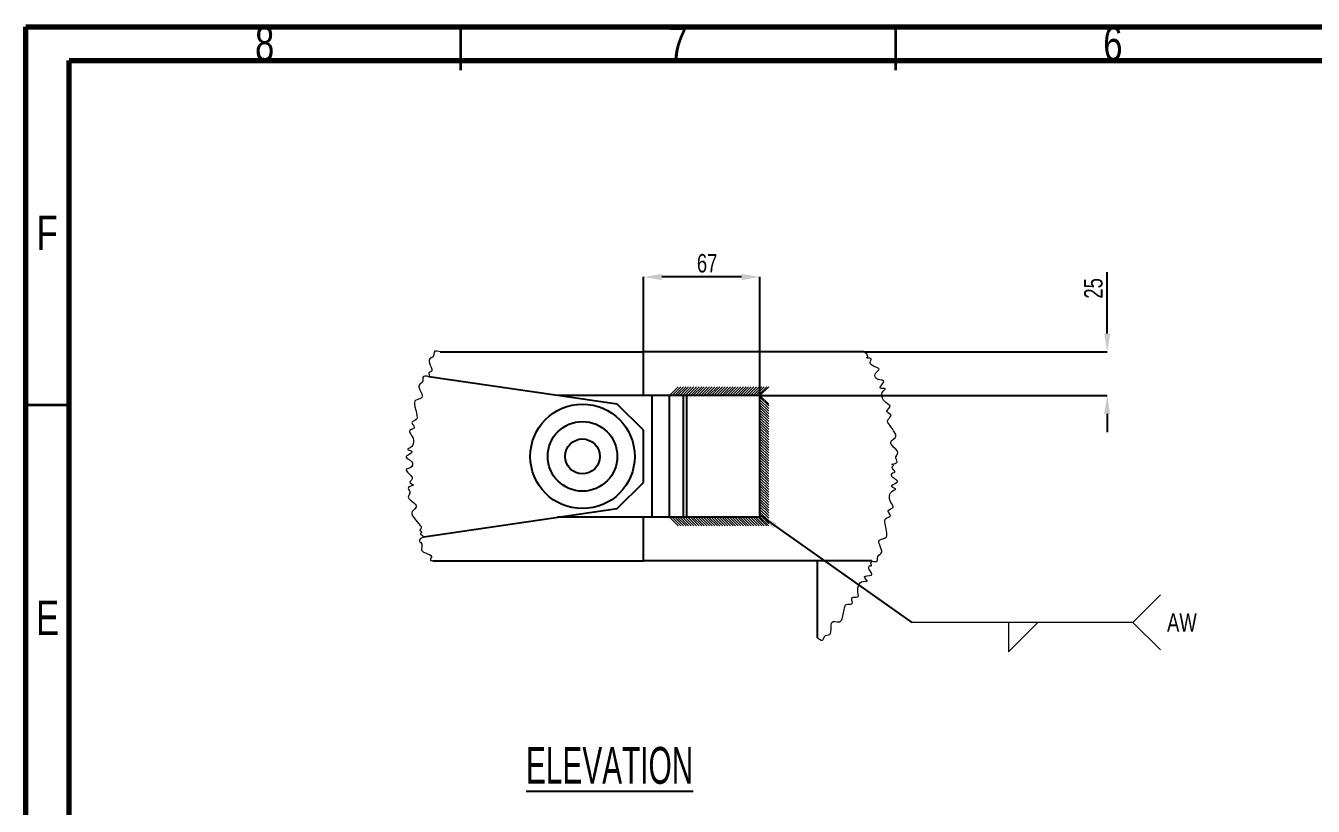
# Model space of a CAD drawing. Header units: millimetres. Extents: x 41 to 1868, y -696 to 319.
# Drawn here: x 976.2 to 1124.2, y -498.9 to -409.2 of the extents above; entities that cross this region are included whole.
import ezdxf

# ---------------------------------------------------------------- set-up
doc = ezdxf.new("R2010")
doc.units = ezdxf.units.MM
doc.header["$PDSIZE"] = -1
doc.layers.add('FORMAT', color=7, linetype='Continuous')
doc.styles.add('SLDTEXTSTYLE0', font='TXT', dxfattribs={"width": 0.75})
doc.styles.add('SLDTEXTSTYLE15', font='TXT', dxfattribs={"width": 0.605})
doc.dimstyles.new('SLDDIMSTYLE0', dxfattribs={"dimtxt": 2.5, "dimasz": 2.116667, "dimexe": 0, "dimexo": 0.625, "dimgap": 0, "dimtad": 1, "dimdec": 0, "dimrnd": 1e-09, "dimtxsty": 'Standard', "dimsah": 1, "dimcen": 2.5, "dimazin": 3, "dimtfac": 2.116667, "dimtdec": 0, "dimtmove": 0, "dimatfit": 3, "dimfrac": 2})
doc.dimstyles.new('SLDDIMSTYLE10', dxfattribs={"dimtxt": 2.116667, "dimasz": 2.116667, "dimexe": 0, "dimexo": 0.625, "dimgap": 0.529167, "dimtad": 1, "dimdec": 0, "dimlfac": 5, "dimrnd": 1e-09, "dimzin": 12, "dimtxsty": 'SLDTEXTSTYLE0', "dimsah": 1, "dimcen": 2.5, "dimazin": 3, "dimtfac": 1, "dimtdec": 0, "dimtmove": 0, "dimatfit": 3, "dimfrac": 2, "dimtzin": 12})

# ---------------------------------------------------------------- blocks, each defined once
blk = doc.blocks.new('*D1071')
at = {"layer": 'Defpoints', "color": 0}
for p in [(1047.23, -438.03), (1047.23, -446.65), (1060.63, -451.65)]:
    blk.add_point(p, dxfattribs=at)
at = {"layer": 'FORMAT', "color": 0, "lineweight": -2}
for p, q in [((1047.23, -446.59), (1047.23, -438.03)), ((1058.51, -438.03), (1049.35, -438.03)), ((1060.63, -451.59), (1060.63, -438.03))]:
    blk.add_line(p, q, dxfattribs=at)
at = {"layer": 'FORMAT', "color": 0}
for points in [[(1049.35, -437.68), (1049.35, -438.39), (1047.23, -438.03)], [(1058.51, -437.68), (1058.51, -438.39), (1060.63, -438.03)]]:
    blk.add_solid(points, dxfattribs=at)
at = {"layer": 'FORMAT', "color": 0, "insert": (1054.56, -435.39), "char_height": 2.117, "attachment_point": 2, "style": 'SLDTEXTSTYLE0'}
blk.add_mtext('\\A1;67', dxfattribs=at)
blk = doc.blocks.new('*D1072')
at = {"layer": 'Defpoints', "color": 0}
for p in [(1072.58, -446.65), (1100.54, -446.65), (1060.63, -451.65)]:
    blk.add_point(p, dxfattribs=at)
at = {"layer": 'FORMAT', "color": 0, "lineweight": -2}
for p, q in [((1100.54, -444.53), (1100.54, -437.49)), ((1072.64, -446.65), (1100.54, -446.65)), ((1060.69, -451.65), (1100.54, -451.65)), ((1100.54, -453.77), (1100.54, -455.88))]:
    blk.add_line(p, q, dxfattribs=at)
at = {"layer": 'FORMAT', "color": 0}
for points in [[(1100.19, -444.53), (1100.89, -444.53), (1100.54, -446.65)], [(1100.19, -453.77), (1100.89, -453.77), (1100.54, -451.65)]]:
    blk.add_solid(points, dxfattribs=at)
at = {"layer": 'FORMAT', "color": 0, "insert": (1097.89, -439.34), "char_height": 2.117, "attachment_point": 2, "rotation": 90, "style": 'SLDTEXTSTYLE0'}
blk.add_mtext('\\A1;25', dxfattribs=at)
blk = doc.blocks.new('SW_SYMBOL_AWLD_FILL')
at = {"color": 0, "linetype": 'Continuous', "lineweight": 0}
for p, q in [((0, 0), (0, 1250)), ((0, 1250), (1250, 0)), ((1250, 0), (0, 0))]:
    blk.add_line(p, q, dxfattribs=at)
blk = doc.blocks.new('SW_WELDSYMBOL_12')
at = {"color": 0, "linetype": 'Continuous', "lineweight": 0}
for p, q in [((28.55, 3.15), (25.4, 0)), ((25.4, 0), (0, 0)), ((28.55, -3.15), (25.4, 0))]:
    blk.add_line(p, q, dxfattribs=at)
at = {"color": 0, "linetype": 'Continuous', "lineweight": 0, "extrusion": (0, 0, -1), "xscale": 0.0027037109, "yscale": 0.0027037109, "zscale": 0.0027037109, "rotation": 180}
blk.add_blockref('SW_SYMBOL_AWLD_FILL', (-11.09, -0.01), dxfattribs=at)
at = {"color": 0, "linetype": 'Continuous', "lineweight": 0, "insert": (29.32, 1.05), "char_height": 2.117, "attachment_point": 1, "style": 'SLDTEXTSTYLE0'}
blk.add_mtext('AW', dxfattribs=at)

msp = doc.modelspace()

# ---------------------------------------------------------------- linework, layer by layer
at = {"color": 7, "linetype": 'Continuous', "lineweight": 70}
for p, q in [((976.2375, -696.2811), (976.2375, -409.2811)), ((976.2375, -409.2811), (1376.2375, -409.2811)), ((981.2375, -690.1476), (981.2375, -413.1476)), ((981.2375, -413.1476), (1370.64, -413.1476))]:
    msp.add_line(p, q, dxfattribs=at)
at = {"color": 7, "linetype": 'Continuous', "lineweight": 35}
for p, q in [((1026.2375, -414.2811), (1026.2375, -409.2811)), ((1076.2375, -414.2811), (1076.2375, -409.2811)), ((981.2375, -452.7811), (976.2375, -452.7811))]:
    msp.add_line(p, q, dxfattribs=at)
at = {"color": 7, "linetype": 'Continuous', "lineweight": 25}
for p, q in [((1023.8841, -446.6487), (1047.2314, -446.6487)), ((1047.2314, -451.6487), (1047.2314, -446.6487)), ((1072.5788, -446.6487), (1047.2314, -446.6487)), ((1044.2314, -452.6487), (1022.5799, -449.4912)), ((1048.2314, -451.6487), (1037.3743, -451.6487)), ((1047.2314, -455.6487), (1044.2314, -452.6487)), ((1048.2314, -465.6487), (1048.2314, -451.6487)), ((1050.2314, -451.6487), (1048.2314, -451.6487)), ((1050.2314, -465.6487), (1050.2314, -451.6487)), ((1051.8314, -451.6487), (1050.2314, -451.6487)), ((1051.8314, -465.6487), (1051.8314, -451.6487)), ((1052.2314, -451.6487), (1051.8314, -451.6487)), ((1052.2314, -465.6487), (1052.2314, -451.6487)), ((1060.6314, -451.6487), (1052.2314, -451.6487)), ((1060.6314, -465.6487), (1060.6314, -451.6487)), ((1047.2314, -461.6487), (1047.2314, -455.6487)), ((1044.2314, -464.6487), (1047.2314, -461.6487)), ((1021.9789, -467.8939), (1044.2314, -464.6487)), ((1048.2314, -465.6487), (1037.3743, -465.6487)), ((1047.2314, -470.6487), (1047.2314, -465.6487)), ((1050.2314, -465.6487), (1048.2314, -465.6487)), ((1051.8314, -465.6487), (1050.2314, -465.6487)), ((1052.2314, -465.6487), (1051.8314, -465.6487)), ((1060.6314, -465.6487), (1052.2314, -465.6487)), ((1023.0207, -470.6487), (1047.2314, -470.6487)), ((1073.4422, -470.6487), (1047.2314, -470.6487)), ((1073.4422, -470.6487), (1067.2314, -470.6487)), ((1067.2314, -479.4896), (1067.2314, -470.6487))]:
    msp.add_line(p, q, dxfattribs=at)
at = {"color": 7, "linetype": 'Continuous', "lineweight": 0}
for p, q in [((1051.2314, -450.6487), (1050.2314, -451.6487)), ((1051.5314, -450.6487), (1050.5314, -451.6487)), ((1051.8314, -450.6487), (1050.8314, -451.6487)), ((1052.1314, -450.6487), (1051.1314, -451.6487)), ((1052.4314, -450.6487), (1051.4314, -451.6487)), ((1052.7314, -450.6487), (1051.7314, -451.6487)), ((1053.0314, -450.6487), (1052.0314, -451.6487)), ((1053.3314, -450.6487), (1052.3314, -451.6487)), ((1053.6314, -450.6487), (1052.6314, -451.6487)), ((1053.9314, -450.6487), (1052.9314, -451.6487)), ((1054.2314, -450.6487), (1053.2314, -451.6487)), ((1054.5314, -450.6487), (1053.5314, -451.6487)), ((1054.8314, -450.6487), (1053.8314, -451.6487)), ((1055.1314, -450.6487), (1054.1314, -451.6487)), ((1055.4314, -450.6487), (1054.4314, -451.6487)), ((1055.7314, -450.6487), (1054.7314, -451.6487)), ((1056.0314, -450.6487), (1055.0314, -451.6487)), ((1056.3314, -450.6487), (1055.3314, -451.6487)), ((1056.6314, -450.6487), (1055.6314, -451.6487)), ((1056.9314, -450.6487), (1055.9314, -451.6487)), ((1057.2314, -450.6487), (1056.2314, -451.6487)), ((1057.5314, -450.6487), (1056.5314, -451.6487)), ((1057.8314, -450.6487), (1056.8314, -451.6487)), ((1058.1314, -450.6487), (1057.1314, -451.6487)), ((1058.4314, -450.6487), (1057.4314, -451.6487)), ((1058.7314, -450.6487), (1057.7314, -451.6487)), ((1059.0314, -450.6487), (1058.0314, -451.6487)), ((1059.3314, -450.6487), (1058.3314, -451.6487)), ((1059.6314, -450.6487), (1058.6314, -451.6487)), ((1059.9314, -450.6487), (1058.9314, -451.6487)), ((1060.2314, -450.6487), (1059.2314, -451.6487)), ((1060.5314, -450.6487), (1059.5314, -451.6487)), ((1060.8314, -450.6487), (1059.8314, -451.6487)), ((1061.1314, -450.6487), (1060.1314, -451.6487)), ((1061.4314, -450.6487), (1060.4314, -451.6487)), ((1061.6314, -450.6487), (1060.6314, -451.6487)), ((1060.6314, -451.6487), (1061.6314, -452.6487)), ((1060.6314, -451.8487), (1061.6314, -452.8487)), ((1060.6314, -452.1487), (1061.6314, -453.1487)), ((1060.6314, -452.4487), (1061.6314, -453.4487)), ((1060.6314, -452.7487), (1061.6314, -453.7487)), ((1060.6314, -453.0487), (1061.6314, -454.0487)), ((1060.6314, -453.3487), (1061.6314, -454.3487)), ((1060.6314, -453.6487), (1061.6314, -454.6487)), ((1060.6314, -453.9487), (1061.6314, -454.9487)), ((1060.6314, -454.2487), (1061.6314, -455.2487)), ((1060.6314, -454.5487), (1061.6314, -455.5487)), ((1060.6314, -454.8487), (1061.6314, -455.8487)), ((1060.6314, -455.1487), (1061.6314, -456.1487)), ((1060.6314, -455.4487), (1061.6314, -456.4487)), ((1060.6314, -455.7487), (1061.6314, -456.7487)), ((1060.6314, -456.0487), (1061.6314, -457.0487)), ((1060.6314, -456.3487), (1061.6314, -457.3487)), ((1060.6314, -456.6487), (1061.6314, -457.6487)), ((1060.6314, -456.9487), (1061.6314, -457.9487)), ((1060.6314, -457.2487), (1061.6314, -458.2487)), ((1060.6314, -457.5487), (1061.6314, -458.5487)), ((1060.6314, -457.8487), (1061.6314, -458.8487)), ((1060.6314, -458.1487), (1061.6314, -459.1487)), ((1060.6314, -458.4487), (1061.6314, -459.4487)), ((1060.6314, -458.7487), (1061.6314, -459.7487)), ((1060.6314, -459.0487), (1061.6314, -460.0487)), ((1060.6314, -459.3487), (1061.6314, -460.3487)), ((1060.6314, -459.6487), (1061.6314, -460.6487)), ((1060.6314, -459.9487), (1061.6314, -460.9487)), ((1060.6314, -460.2487), (1061.6314, -461.2487)), ((1060.6314, -460.5487), (1061.6314, -461.5487)), ((1060.6314, -460.8487), (1061.6314, -461.8487)), ((1060.6314, -461.1487), (1061.6314, -462.1487)), ((1060.6314, -461.4487), (1061.6314, -462.4487)), ((1060.6314, -461.7487), (1061.6314, -462.7487)), ((1060.6314, -462.0487), (1061.6314, -463.0487)), ((1060.6314, -462.3487), (1061.6314, -463.3487)), ((1060.6314, -462.6487), (1061.6314, -463.6487)), ((1060.6314, -462.9487), (1061.6314, -463.9487)), ((1060.6314, -463.2487), (1061.6314, -464.2487)), ((1060.6314, -463.5487), (1061.6314, -464.5487)), ((1060.6314, -463.8487), (1061.6314, -464.8487)), ((1060.6314, -464.1487), (1061.6314, -465.1487)), ((1060.6314, -464.4487), (1061.6314, -465.4487)), ((1050.2314, -465.6487), (1051.2314, -466.6487)), ((1050.5314, -465.6487), (1051.5314, -466.6487)), ((1050.8314, -465.6487), (1051.8314, -466.6487)), ((1051.1314, -465.6487), (1052.1314, -466.6487)), ((1051.4314, -465.6487), (1052.4314, -466.6487)), ((1051.7314, -465.6487), (1052.7314, -466.6487)), ((1052.0314, -465.6487), (1053.0314, -466.6487)), ((1052.3314, -465.6487), (1053.3314, -466.6487)), ((1052.6314, -465.6487), (1053.6314, -466.6487)), ((1052.9314, -465.6487), (1053.9314, -466.6487)), ((1053.2314, -465.6487), (1054.2314, -466.6487)), ((1053.5314, -465.6487), (1054.5314, -466.6487)), ((1053.8314, -465.6487), (1054.8314, -466.6487)), ((1054.1314, -465.6487), (1055.1314, -466.6487)), ((1054.4314, -465.6487), (1055.4314, -466.6487)), ((1054.7314, -465.6487), (1055.7314, -466.6487)), ((1055.0314, -465.6487), (1056.0314, -466.6487)), ((1055.3314, -465.6487), (1056.3314, -466.6487)), ((1055.6314, -465.6487), (1056.6314, -466.6487)), ((1055.9314, -465.6487), (1056.9314, -466.6487)), ((1056.2314, -465.6487), (1057.2314, -466.6487)), ((1056.5314, -465.6487), (1057.5314, -466.6487)), ((1056.8314, -465.6487), (1057.8314, -466.6487)), ((1057.1314, -465.6487), (1058.1314, -466.6487)), ((1057.4314, -465.6487), (1058.4314, -466.6487)), ((1057.7314, -465.6487), (1058.7314, -466.6487)), ((1058.0314, -465.6487), (1059.0314, -466.6487)), ((1058.3314, -465.6487), (1059.3314, -466.6487)), ((1058.6314, -465.6487), (1059.6314, -466.6487)), ((1058.9314, -465.6487), (1059.9314, -466.6487)), ((1059.2314, -465.6487), (1060.2314, -466.6487)), ((1059.5314, -465.6487), (1060.5314, -466.6487)), ((1059.8314, -465.6487), (1060.8314, -466.6487)), ((1060.1314, -465.6487), (1061.1314, -466.6487)), ((1060.4314, -465.6487), (1061.4314, -466.6487)), ((1060.6314, -464.7487), (1061.6314, -465.7487)), ((1060.6314, -465.0487), (1061.6314, -466.0487)), ((1060.6314, -465.3487), (1061.6314, -466.3487)), ((1060.6314, -465.6487), (1061.6314, -466.6487)), ((1060.6314, -465.6487), (1061.6314, -466.6487))]:
    msp.add_line(p, q, dxfattribs=at)
at = {"color": 7, "linetype": 'Continuous', "lineweight": 18, "flags": 128}
for points in [[(1023.8841, -446.6487), (1023.5412, -446.5531), (1023.3253, -446.5398), (1023.2406, -446.5757), (1023.1919, -446.6533), (1023.1725, -446.7671), (1023.1628, -446.8994), (1023.1221, -447.0923), (1023.0039, -447.2343), (1022.8394, -447.3381), (1022.6909, -447.44), (1022.6126, -447.572), (1022.6063, -447.7391), (1022.6529, -447.9355), (1022.7332, -448.1553), (1022.8258, -448.3898), (1022.8986, -448.6156), (1022.9153, -448.8035), (1022.8913, -448.8741), (1022.8397, -448.9243), (1022.757, -448.9514), (1022.6626, -448.9723), (1022.5982, -449.0227), (1022.578, -449.1115), (1022.5948, -449.3102), (1022.5799, -449.4912), (1022.3345, -449.4477), (1022.1186, -449.4311), (1021.9614, -449.4683), (1021.891, -449.5851), (1021.8903, -449.7726), (1021.8836, -449.9763), (1021.7985, -450.1433), (1021.6481, -450.2709), (1021.5347, -450.3594), (1021.4543, -450.4566), (1021.4248, -450.571), (1021.4382, -450.7008), (1021.5491, -450.9939), (1021.6978, -451.3102), (1021.7844, -451.5413), (1021.8142, -451.7453), (1021.7803, -451.8683), (1021.6863, -451.9582), (1021.5449, -452.0225), (1021.3798, -452.0755), (1021.2147, -452.1316), (1021.0733, -452.2052), (1020.9774, -452.3091), (1020.9288, -452.4433), (1020.9234, -452.6829), (1020.97, -452.9463), (1021.0364, -453.2073), (1021.0943, -453.4439), (1021.1472, -453.6791), (1021.207, -453.9317), (1021.2336, -454.191), (1021.1964, -454.3208), (1021.1009, -454.4262), (1020.962, -454.5106), (1020.8125, -454.5847), (1020.7132, -454.64), (1020.6405, -454.7002), (1020.6114, -454.8096), (1020.6836, -454.9452), (1020.7989, -455.0932), (1020.8915, -455.2373), (1020.9081, -455.3232), (1020.871, -455.3966), (1020.7391, -455.4891), (1020.5674, -455.5729), (1020.3994, -455.6733), (1020.3364, -455.7693), (1020.3439, -455.8501), (1020.3844, -455.9389), (1020.4843, -456.0868), (1020.6531, -456.3469), (1020.751, -456.5723), (1020.8048, -456.804), (1020.8162, -457.0859), (1020.7422, -457.3631), (1020.6211, -457.5245), (1020.4277, -457.6531), (1020.2205, -457.7505), (1020.1494, -457.798), (1020.1381, -457.8152), (1020.1372, -457.8325), (1020.1647, -457.8653), (1020.2079, -457.8916), (1020.3159, -457.94), (1020.5201, -458.0283), (1020.623, -458.105), (1020.6262, -458.1765), (1020.5615, -458.2528), (1020.4506, -458.3325), (1020.3154, -458.4145), (1020.1778, -458.4973), (1020.0596, -458.5799), (1019.9826, -458.6607), (1019.9677, -458.7388), (1020.049, -458.8443), (1020.1676, -458.9261), (1020.4165, -459.0768), (1020.591, -459.2251), (1020.684, -459.4014), (1020.6803, -459.6397), (1020.5583, -459.8617), (1020.4131, -459.9674), (1020.2417, -460.0399), (1020.0831, -460.0972), (1019.9764, -460.1579), (1019.9558, -460.2387), (1020.0272, -460.356), (1020.131, -460.4647), (1020.3271, -460.65), (1020.5166, -460.8519), (1020.6397, -461.0606), (1020.6524, -461.2157), (1020.5739, -461.3652), (1020.4418, -461.5209), (1020.3938, -461.6311), (1020.4171, -461.6879), (1020.4774, -461.7402), (1020.6469, -461.8328), (1020.7629, -461.8998), (1020.7855, -461.9466), (1020.7588, -461.9759), (1020.719, -461.9985), (1020.6184, -462.039), (1020.3994, -462.1188), (1020.2388, -462.2075), (1020.1903, -462.322), (1020.2296, -462.4254), (1020.2987, -462.5386), (1020.387, -462.7256), (1020.3806, -462.8661), (1020.3244, -463.0025), (1020.2548, -463.1336), (1020.2048, -463.3176), (1020.2727, -463.4869), (1020.4272, -463.648), (1020.6275, -463.808), (1020.8332, -463.973), (1021.0065, -464.1421), (1021.1107, -464.3113), (1021.109, -464.4769), (1020.978, -464.6572), (1020.7906, -464.8386), (1020.6641, -464.9869), (1020.6034, -465.1443), (1020.6186, -465.302), (1020.6882, -465.4638), (1020.795, -465.6261), (1021.0925, -465.9879), (1021.2438, -466.1792), (1021.4005, -466.3679), (1021.5922, -466.5736), (1021.6865, -466.7158), (1021.7023, -466.8647), (1021.6602, -466.9503), (1021.595, -467.0346), (1021.55, -467.103), (1021.5419, -467.1503), (1021.6104, -467.2153), (1021.7169, -467.2736), (1021.752, -467.3476), (1021.6892, -467.4425), (1021.6283, -467.5245), (1021.617, -467.5816), (1021.667, -467.6373), (1021.7318, -467.6763), (1021.8387, -467.7494), (1021.9789, -467.8939), (1021.7923, -467.9963), (1021.63, -468.1002), (1021.5164, -468.2071), (1021.4777, -468.2901), (1021.4901, -468.3762), (1021.5498, -468.4664), (1021.6333, -468.5619), (1021.7482, -468.7184), (1021.7835, -468.8937), (1021.7499, -469.0785), (1021.7111, -469.2559), (1021.7288, -469.4098), (1021.8223, -469.5366), (1021.9749, -469.6433), (1022.1687, -469.7373), (1022.412, -469.8368), (1022.6443, -469.9421), (1022.7852, -470.0381), (1022.8619, -470.1532), (1022.8631, -470.2511), (1022.8154, -470.3625), (1022.7651, -470.4599), (1022.7483, -470.5256), (1022.7654, -470.5689), (1022.8122, -470.6001), (1022.9068, -470.6283), (1023.0207, -470.6487)], [(1075.7811, -459.5401), (1075.9816, -459.5009), (1076.1621, -459.454), (1076.2768, -459.4066), (1076.3571, -459.346), (1076.3942, -459.2563), (1076.3699, -459.1419), (1076.3133, -459.0102), (1076.2608, -458.8704), (1076.2514, -458.715), (1076.308, -458.5685), (1076.3922, -458.4297), (1076.4477, -458.3295), (1076.4768, -458.2318), (1076.4298, -458.0408), (1076.2579, -457.8285), (1076.0284, -457.6114), (1075.8533, -457.4355), (1075.7186, -457.2605), (1075.6632, -457.1324), (1075.6638, -457.0112), (1075.7282, -456.8983), (1075.8387, -456.7909), (1076.0145, -456.6487), (1076.1689, -456.4984), (1076.2455, -456.3303), (1076.2314, -456.1444), (1076.1383, -455.9247), (1075.9978, -455.7042), (1075.8461, -455.4942), (1075.69, -455.2699), (1075.5408, -455.0501), (1075.436, -454.8994), (1075.3448, -454.7395), (1075.3076, -454.6109), (1075.321, -454.4822), (1075.4181, -454.322), (1075.554, -454.1693), (1075.6469, -454.0569), (1075.6941, -453.953), (1075.6556, -453.8473), (1075.5282, -453.752), (1075.3708, -453.6591), (1075.2446, -453.5605), (1075.2094, -453.4483), (1075.2769, -453.321), (1075.3972, -453.1856), (1075.5164, -453.0498), (1075.5808, -452.921), (1075.545, -452.8056), (1075.4359, -452.7074), (1075.2947, -452.6142), (1075.0895, -452.4665), (1074.8217, -452.1735), (1074.7116, -451.9773), (1074.6351, -451.7565), (1074.623, -451.5214), (1074.6871, -451.3212), (1074.8343, -451.1269), (1074.9731, -450.9802), (1075.0092, -450.9299), (1075.0184, -450.8987), (1074.9742, -450.8617), (1074.8632, -450.8491), (1074.7196, -450.8464), (1074.5777, -450.8392), (1074.4721, -450.8127), (1074.4322, -450.7549), (1074.4593, -450.6561), (1074.5179, -450.5606), (1074.6325, -450.4086), (1074.7506, -450.2536), (1074.8223, -450.1407), (1074.8563, -450.0444), (1074.805, -449.9442), (1074.7173, -449.9056), (1074.6016, -449.8783), (1074.3935, -449.8438), (1074.2148, -449.8046), (1074.0676, -449.7431), (1073.9542, -449.6502), (1073.8781, -449.5208), (1073.8449, -449.3655), (1073.8617, -449.2021), (1073.9483, -449.0311), (1074.0887, -448.8852), (1074.2023, -448.7866), (1074.2888, -448.7005), (1074.32, -448.6424), (1074.3108, -448.5896), (1074.1984, -448.4997), (1074.0483, -448.4321), (1073.7206, -448.3016), (1073.4372, -448.1433), (1073.3085, -447.9795), (1073.2971, -447.8513), (1073.3427, -447.7063), (1073.3875, -447.5937), (1073.4097, -447.495), (1073.3941, -447.4368), (1073.338, -447.3981), (1073.246, -447.3774), (1073.1376, -447.3676), (1072.9871, -447.3569), (1072.9355, -447.3467), (1072.9107, -447.329), (1072.9133, -447.3115), (1072.9331, -447.2887), (1073.0168, -447.215), (1073.0466, -447.1546), (1073.0166, -447.1137), (1072.9685, -447.0715), (1072.9395, -447.0204), (1072.9474, -446.9018), (1072.8948, -446.8192), (1072.7765, -446.7687), (1072.5788, -446.6487)], [(1067.2314, -479.4896), (1067.4701, -479.6552), (1067.684, -479.7609), (1067.8133, -479.765), (1067.9056, -479.6794), (1067.9751, -479.5266), (1068.0542, -479.364), (1068.1743, -479.2486), (1068.3359, -479.1918), (1068.5054, -479.1554), (1068.6476, -479.0991), (1068.7451, -478.9777), (1068.7895, -478.8031), (1068.7999, -478.4631), (1068.7993, -478.2318), (1068.8128, -478.0119), (1068.8422, -477.8612), (1068.8954, -477.7411), (1069.0359, -477.6402), (1069.246, -477.6337), (1069.5176, -477.6681), (1069.7692, -477.6612), (1069.8995, -477.5945), (1069.998, -477.4787), (1070.0711, -477.3265), (1070.1659, -476.9643), (1070.2329, -476.6092), (1070.3015, -476.2928), (1070.3544, -476.0374), (1070.4422, -475.7924), (1070.5534, -475.68), (1070.7218, -475.6318), (1070.9181, -475.622), (1071.0588, -475.6167), (1071.1748, -475.595), (1071.235, -475.5581), (1071.2645, -475.4963), (1071.2472, -475.3093), (1071.1953, -475.0701), (1071.2059, -474.9211), (1071.279, -474.8589), (1071.4, -474.8342), (1071.696, -474.8262), (1071.8766, -474.7859), (1071.927, -474.7336), (1071.9473, -474.6572), (1071.9322, -474.4714), (1071.8949, -474.269), (1071.873, -473.9794), (1071.8981, -473.7431), (1071.9649, -473.5134), (1072.0454, -473.3427), (1072.1593, -473.1906), (1072.3144, -473.0742), (1072.4823, -473.0165), (1072.6832, -473.0017), (1072.8494, -473.002), (1072.9403, -472.9905), (1072.9622, -472.9783), (1072.9712, -472.96), (1072.9526, -472.9086), (1072.9133, -472.8559), (1072.8137, -472.7455), (1072.6724, -472.574), (1072.6451, -472.5036), (1072.6648, -472.4512), (1072.7526, -472.4051), (1072.9684, -472.3681), (1073.2175, -472.342), (1073.4034, -472.3037), (1073.4919, -472.2492), (1073.5039, -472.136), (1073.4305, -471.9864), (1073.315, -471.8174), (1073.2008, -471.6461), (1073.1286, -471.4832), (1073.1335, -471.3263), (1073.1752, -471.2525), (1073.2462, -471.2065), (1073.3511, -471.2077), (1073.4186, -471.2114), (1073.4348, -471.2034), (1073.4418, -471.1873), (1073.436, -471.1391), (1073.4202, -471.0894), (1073.3865, -470.9882), (1073.3728, -470.913), (1073.3847, -470.8501), (1073.4336, -470.8082), (1073.4937, -470.779), (1073.5137, -470.7559), (1073.5074, -470.7269), (1073.4894, -470.7004), (1073.4422, -470.6487), (1073.7403, -470.7121), (1073.9849, -470.7222), (1074.101, -470.6626), (1074.1412, -470.5266), (1074.1431, -470.3421), (1074.1681, -470.1574), (1074.2828, -469.9992), (1074.4499, -469.8785), (1074.5665, -469.7846), (1074.6314, -469.6722), (1074.6349, -469.4976), (1074.5769, -469.2965), (1074.4323, -468.9501), (1074.3567, -468.7512), (1074.3082, -468.565), (1074.3042, -468.4035), (1074.3619, -468.2787), (1074.5081, -468.1884), (1074.7065, -468.1278), (1074.8707, -468.0824), (1075.0194, -468.0238), (1075.1436, -467.924), (1075.2108, -467.7838), (1075.2322, -467.6136), (1075.2203, -467.4242), (1075.1362, -466.9872), (1075.0624, -466.6028), (1075.0246, -466.4014), (1074.9856, -466.1836), (1074.9893, -465.9739), (1075.0679, -465.8271), (1075.2276, -465.7204), (1075.4162, -465.6351), (1075.5719, -465.548), (1075.6328, -465.4361), (1075.5694, -465.2866), (1075.45, -465.1188), (1075.3615, -464.9579), (1075.358, -464.8799), (1075.4006, -464.8147), (1075.5803, -464.7102), (1075.818, -464.6021), (1075.9357, -464.4968), (1075.9472, -464.4208), (1075.9218, -464.3344), (1075.8094, -464.1443), (1075.6915, -463.9539), (1075.6053, -463.7711), (1075.5361, -463.5284), (1075.5127, -463.2736), (1075.545, -463.0099), (1075.627, -462.8258), (1075.7767, -462.6701), (1076.0272, -462.5437), (1076.1939, -462.468), (1076.2215, -462.445), (1076.2305, -462.4265), (1076.2251, -462.4048), (1076.2038, -462.3823), (1076.0735, -462.3096), (1075.9042, -462.2305), (1075.774, -462.1463), (1075.7527, -462.0584), (1075.8377, -461.9679), (1075.9522, -461.8952), (1076.1585, -461.783), (1076.3432, -461.6692), (1076.4261, -461.5835), (1076.4323, -461.4978), (1076.3729, -461.4171), (1076.2703, -461.3356), (1076.0689, -461.2046), (1075.9016, -461.083), (1075.7874, -460.949), (1075.7521, -460.8446), (1075.7578, -460.7275), (1075.8101, -460.6185), (1075.9129, -460.5442), (1076.0701, -460.494), (1076.123, -460.4736), (1076.1485, -460.4535), (1076.1515, -460.4054), (1076.0892, -460.3128), (1076.0101, -460.2251), (1075.8709, -460.0513), (1075.8297, -459.951), (1075.8425, -459.8555), (1075.9182, -459.7593), (1075.9674, -459.6932), (1075.9657, -459.6494), (1075.9257, -459.6103), (1075.7811, -459.5401)]]:
    msp.add_lwpolyline(points, dxfattribs=at)
at = {"color": 7, "linetype": 'Continuous', "lineweight": 25}
for radius in [6, 4, 4, 2]:
    msp.add_circle((1040.2314, -458.6487), radius, dxfattribs=at)

# ---------------------------------------------------------------- block references
at = {"color": 7, "linetype": 'Continuous', "lineweight": 0}
msp.add_blockref('SW_WELDSYMBOL_12', (1078.1014, -477.725), dxfattribs=at)

# ---------------------------------------------------------------- texts
at = {"color": 7, "linetype": 'Continuous', "lineweight": 0, "char_height": 3.9688, "attachment_point": 2, "style": 'SLDTEXTSTYLE0'}
for s, insert in [('8', (1003.6975, -409.221)), ('7', (1051.1975, -409.221)), ('6', (1101.1975, -409.221)), ('F', (978.6952, -430.971)), ('E', (978.7453, -475.221))]:
    msp.add_mtext(s, dxfattribs=dict(at, insert=insert))
at = {"layer": 'FORMAT', "insert": (1033.7402, -492.0401), "char_height": 4.233333, "attachment_point": 1, "style": 'SLDTEXTSTYLE15'}
msp.add_mtext('\\LELEVATION', dxfattribs=at)

# ---------------------------------------------------------------- dimensions: what is measured, and where the dimension line sits
at = {"layer": 'FORMAT'}
dim = msp.add_linear_dim(base=(1047.2314, -438.0328), p1=(1060.6314, -451.6487), p2=(1047.2314, -446.6487), dimstyle='SLDDIMSTYLE10', dxfattribs=at)
dim.commit()
dim.dimension.update_dxf_attribs({"geometry": '*D1071', "text_midpoint": (1054.564, -438.0328), "dimtype": 160})
dim = msp.add_linear_dim(base=(1100.539, -446.6487), p1=(1060.6314, -451.6487), p2=(1072.5788, -446.6487), angle=90, dimstyle='SLDDIMSTYLE10', dxfattribs=at)
dim.commit()
dim.dimension.update_dxf_attribs({"geometry": '*D1072', "text_midpoint": (1100.539, -439.3375), "dimtype": 160})

# ---------------------------------------------------------------- leaders
at = {"color": 7, "linetype": 'Continuous', "lineweight": 0}
msp.add_leader([(1060.6314, -465.4039), (1078.1014, -477.725)], dimstyle='SLDDIMSTYLE0', dxfattribs=at)

doc.saveas('drawing.dxf')
